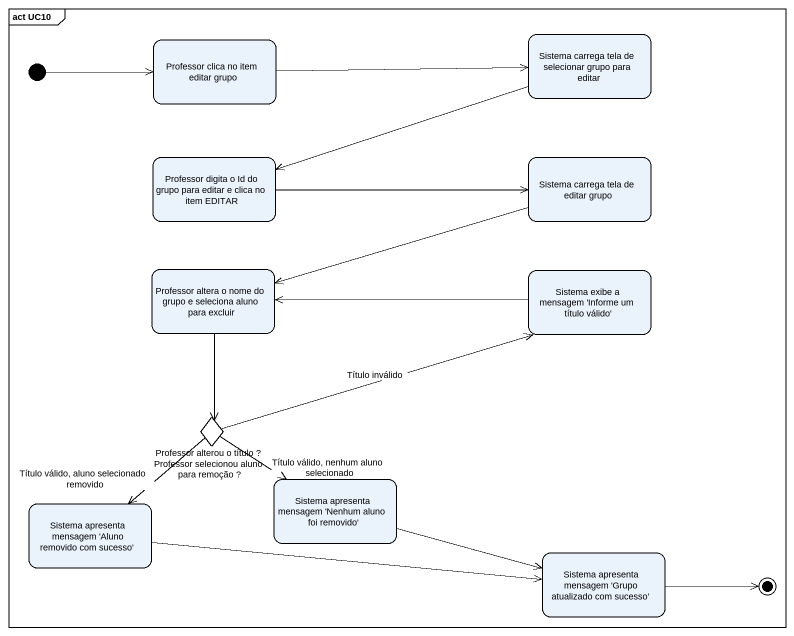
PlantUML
@startuml
mainframe act UC10
hide empty description
state "Professor clica no item editar grupo" as Professor_clica_no_item
state "Sistema carrega tela de selecionar grupo para editar" as Sistema_carrega_tela_de
state "Professor digita o Id do grupo para editar e clica no item EDITAR" as Professor_digita_o_Id_do
state "Sistema carrega tela de editar grupo" as Sistema_carrega_tela_de_2
state "Professor altera o nome do grupo e seleciona aluno para excluir" as Professor_altera_o_nome_do
state "Sistema exibe a mensagem 'Informe um título válido'" as Sistema_exibe_a_mensagem
state "Professor alterou o título ? Professor selecionou aluno para remoção ?" as Professor_alterou_o_título <<choice>>
state "Sistema apresenta mensagem 'Aluno removido com sucesso'" as Sistema_apresenta_mensagem
state "Sistema apresenta mensagem 'Nenhum aluno foi removido'" as Sistema_apresenta_mensagem_2
state "Sistema apresenta mensagem 'Grupo atualizado com sucesso'" as Sistema_apresenta_mensagem_3
[*] -right-> Professor_clica_no_item
Professor_clica_no_item -right-> Sistema_carrega_tela_de
Sistema_carrega_tela_de -left-> Professor_digita_o_Id_do
Professor_digita_o_Id_do -right-> Sistema_carrega_tela_de_2
Sistema_carrega_tela_de_2 -left-> Professor_altera_o_nome_do
Professor_altera_o_nome_do --> Professor_alterou_o_título
Sistema_exibe_a_mensagem -left-> Professor_altera_o_nome_do
Professor_alterou_o_título -right-> Sistema_exibe_a_mensagem : Título inválido
Professor_alterou_o_título --> Sistema_apresenta_mensagem : Título válido, aluno selecionado removido
Professor_alterou_o_título --> Sistema_apresenta_mensagem_2 : Título válido, nenhum aluno selecionado
Sistema_apresenta_mensagem -right-> Sistema_apresenta_mensagem_3
Sistema_apresenta_mensagem_2 -right-> Sistema_apresenta_mensagem_3
Sistema_apresenta_mensagem_3 -right-> [*]
@enduml
